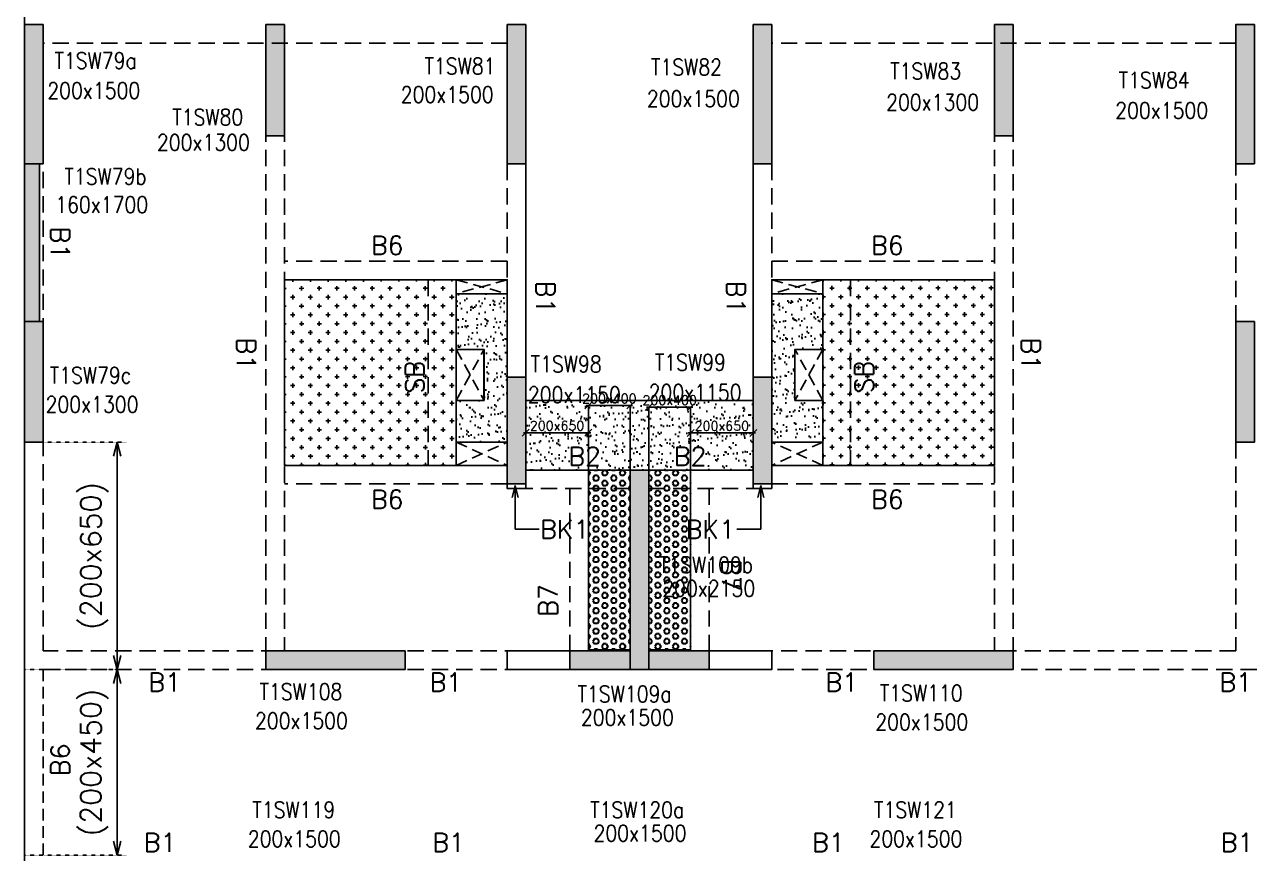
# Model space of a CAD drawing. Header units: millimetres. Extents: x 1078357 to 2594950, y -5122486 to -4636555.
# Drawn here: x 2093635 to 2106885, y -4665841 to -4656909 of the extents above; entities that cross this region are included whole.
import ezdxf

# ---------------------------------------------------------------- set-up
doc = ezdxf.new("R2010")
doc.units = ezdxf.units.MM
doc.header["$PDMODE"] = 35
for name, pattern in [('CONTINOUS', [0]), ('DOT', [0.25, 0, -0.25]), ('HIDDEN', [0.375, 0.25, -0.125]), ('New Retail block$0$CONTINOUS', [0])]:
    doc.linetypes.add(name, pattern=pattern)
doc.layers.get('0').update_dxf_attribs({"lineweight": 0})
doc.layers.get('Defpoints').update_dxf_attribs({"lineweight": 0})
for name, color, linetype, lineweight in [('A-_ANOTDIMA_D-', 6, 'Continuous', 13), ('COL. NO.', 30, 'Continuous', 25), ('COL. SIZE', 7, 'Continuous', 25), ('DIM', 9, 'Continuous', 25), ('HATCH', 8, 'Continuous', 30)]:
    doc.layers.add(name, color=color, linetype=linetype, lineweight=lineweight)
for name, color, linetype in [('B-200x325', 201, 'HIDDEN'), ('DROP SLAB', 8, 'Continuous'), ('EXPANSION JOINT', 10, 'HIDDEN'), ('NON STR. RCC WALL', 6, 'Continuous'), ('S-BEAM', 3, 'HIDDEN'), ('S-BEAM NO.', 6, 'Continuous'), ('S-COLUMN', 1, 'Continuous'), ('S-CUTOUT', 8, 'HIDDEN'), ('S-DIM', 2, 'Continuous'), ('S-SLAB-PROJECTION', 54, 'New Retail block$0$CONTINOUS'), ('SLAB FOLD', 8, 'Continuous')]:
    doc.layers.add(name, color=color, linetype=linetype)
doc.styles.add('Roman', font='romans')
doc.styles.add('ROMANS', font='romans.shx', dxfattribs={"width": 0.85})
doc.dimstyles.new('HARESH', dxfattribs={"dimtxt": 150, "dimasz": 75, "dimexe": 0, "dimexo": 0, "dimgap": 25, "dimtad": 1, "dimdec": 0, "dimdsep": 46, "dimtxsty": 'Roman', "dimblk": 'OBLIQUE', "dimcen": 225, "dimdle": 25, "dimclrd": 2, "dimclre": 2, "dimclrt": 7, "dimadec": 8, "dimazin": 1, "dimtfac": 1, "dimtdec": 0, "dimtmove": 0, "dimatfit": 0, "dimfxl": 1, "dimlwd": -1, "dimlwe": -1, "dimarcsym": 0})
pattern_1 = [(180.03079016, (-1215506.8, 9380796.94), (-95.1987999, -95.3011726), [47.625, -142.875]), (270.03079016, (-1215530.63, 9380820.74), (95.3011726, -95.1987999), [47.625, -142.875])]
pattern_2 = [(180, (2051610.09, -4474904.467), (-7e-15, -54.992613), [31.75, -63.5]), (300, (2051610.09, -4474904.467), (47.625, 27.496307), [31.75, -63.5]), (240, (2051578.34, -4474904.467), (47.625, -27.496307), [31.75, -63.5])]

# ---------------------------------------------------------------- blocks, each defined once
blk = doc.blocks.new('_Open30')
at = {"color": 0, "linetype": 'ByBlock', "lineweight": -2}
for p, q in [((-1, 0.268), (0, 0)), ((0, 0), (-1, -0.268)), ((0, 0), (-1, 0))]:
    blk.add_line(p, q, dxfattribs=at)
blk = doc.blocks.new('*D1590')
at = {"layer": 'Defpoints', "color": 0, "linetype": 'CONTINOUS', "ltscale": 0.5, "transparency": 16777216}
for p in [(2093635, -4661409, 0), (2093635, -4663859, 0), (2094632, -4663859)]:
    blk.add_point(p, dxfattribs=at)
at = {"layer": 'S-DIM', "color": 2, "linetype": 'DOT', "ltscale": 0.5, "transparency": 16777216}
for p, q in [((2093635, -4661409), (2094732, -4661409)), ((2093635, -4663859), (2094732, -4663859))]:
    blk.add_line(p, q, dxfattribs=at)
at = {"layer": 'S-DIM', "color": 2, "linetype": 'CONTINOUS', "ltscale": 0.5, "transparency": 16777216}
blk.add_line((2094632, -4661559), (2094632, -4663709), dxfattribs=at)
at = {"layer": 'S-DIM', "color": 2, "linetype": 'CONTINOUS', "ltscale": 0.5, "transparency": 16777216, "xscale": 150, "yscale": 150, "zscale": 150}
for p, rotation in [((2094632, -4661409), 90), ((2094632, -4663859), 270)]:
    blk.add_blockref('_Open30', p, dxfattribs=dict(at, rotation=rotation))
at = {"layer": 'S-DIM', "color": 7, "linetype": 'CONTINOUS', "ltscale": 0.5, "transparency": 16777216, "insert": (2094386, -4662634), "char_height": 225, "attachment_point": 5, "rotation": 90, "style": 'Roman'}
blk.add_mtext('(200x650)', dxfattribs=at)
blk = doc.blocks.new('*D1592')
at = {"layer": 'Defpoints', "color": 0, "linetype": 'CONTINOUS', "ltscale": 0.5, "transparency": 16777216}
for p in [(2093635, -4663860, 0), (2093635, -4665860, 0), (2094632, -4665860)]:
    blk.add_point(p, dxfattribs=at)
at = {"layer": 'S-DIM', "color": 2, "linetype": 'DOT', "ltscale": 0.5, "transparency": 16777216}
for p, q in [((2093635, -4663860), (2094732, -4663860)), ((2093635, -4665860), (2094732, -4665860))]:
    blk.add_line(p, q, dxfattribs=at)
at = {"layer": 'S-DIM', "color": 2, "linetype": 'CONTINOUS', "ltscale": 0.5, "transparency": 16777216}
blk.add_line((2094632, -4664010), (2094632, -4665710), dxfattribs=at)
at = {"layer": 'S-DIM', "color": 2, "linetype": 'CONTINOUS', "ltscale": 0.5, "transparency": 16777216, "xscale": 150, "yscale": 150, "zscale": 150}
for p, rotation in [((2094632, -4663860), 90), ((2094632, -4665860), 270)]:
    blk.add_blockref('_Open30', p, dxfattribs=dict(at, rotation=rotation))
at = {"layer": 'S-DIM', "color": 7, "linetype": 'CONTINOUS', "ltscale": 0.5, "transparency": 16777216, "insert": (2094386, -4664860), "char_height": 225, "attachment_point": 5, "rotation": 90, "style": 'Roman'}
blk.add_mtext('(200x450)', dxfattribs=at)
blk = doc.blocks.new('_Oblique')
at = {"color": 0, "linetype": 'ByBlock', "lineweight": -2}
blk.add_line((-0.5, -0.5), (0.5, 0.5), dxfattribs=at)
blk = doc.blocks.new('*D1479')
at = {"layer": 'Defpoints', "color": 0, "ltscale": 700, "transparency": 16777216}
for p in [(2099710, -4661014), (2099710, -4661709, 0), (2100160, -4661709, 0)]:
    blk.add_point(p, dxfattribs=at)
at = {"layer": 'DIM', "color": 2, "ltscale": 700, "transparency": 16777216}
for p, q in [((2100185, -4661014), (2099685, -4661014)), ((2099710, -4661709), (2099710, -4661014)), ((2100160, -4661709), (2100160, -4661014))]:
    blk.add_line(p, q, dxfattribs=at)
at = {"layer": 'DIM', "color": 2, "ltscale": 700, "transparency": 16777216, "xscale": 75, "yscale": 75, "zscale": 75, "rotation": 180}
blk.add_blockref('_Oblique', (2099710, -4661014), dxfattribs=at)
at = {"layer": 'DIM', "color": 2, "ltscale": 700, "transparency": 16777216, "xscale": 75, "yscale": 75, "zscale": 75}
blk.add_blockref('_Oblique', (2100160, -4661014), dxfattribs=at)
at = {"layer": 'DIM', "color": 7, "ltscale": 700, "transparency": 16777216, "insert": (2099935, -4660939), "char_height": 150, "attachment_point": 5, "style": 'Roman'}
blk.add_mtext('{\\H0.666667x;200x400}', dxfattribs=at)
blk = doc.blocks.new('*D1480')
at = {"layer": 'Defpoints', "color": 0, "ltscale": 700, "transparency": 16777216}
for p in [(2099035, -4661307), (2099035, -4661709, 0), (2099710, -4661709, 0)]:
    blk.add_point(p, dxfattribs=at)
at = {"layer": 'DIM', "color": 2, "ltscale": 700, "transparency": 16777216}
for p, q in [((2099735, -4661307), (2099010, -4661307)), ((2099035, -4661709), (2099035, -4661307)), ((2099710, -4661709), (2099710, -4661307))]:
    blk.add_line(p, q, dxfattribs=at)
at = {"layer": 'DIM', "color": 2, "ltscale": 700, "transparency": 16777216, "xscale": 75, "yscale": 75, "zscale": 75, "rotation": 180}
blk.add_blockref('_Oblique', (2099035, -4661307), dxfattribs=at)
at = {"layer": 'DIM', "color": 2, "ltscale": 700, "transparency": 16777216, "xscale": 75, "yscale": 75, "zscale": 75}
blk.add_blockref('_Oblique', (2099710, -4661307), dxfattribs=at)
at = {"layer": 'DIM', "color": 7, "ltscale": 700, "transparency": 16777216, "insert": (2099372, -4661232), "char_height": 150, "attachment_point": 5, "style": 'Roman'}
blk.add_mtext('{\\H0.666667x;200x650}', dxfattribs=at)
blk = doc.blocks.new('*D1481')
at = {"layer": 'Defpoints', "color": 0, "ltscale": 700, "transparency": 16777216}
for p in [(2100810, -4661032), (2100360, -4661709, 0), (2100810, -4661709, 0)]:
    blk.add_point(p, dxfattribs=at)
at = {"layer": 'DIM', "color": 2, "ltscale": 700, "transparency": 16777216}
for p, q in [((2100335, -4661032), (2100835, -4661032)), ((2100360, -4661709), (2100360, -4661032)), ((2100810, -4661709), (2100810, -4661032))]:
    blk.add_line(p, q, dxfattribs=at)
at = {"layer": 'DIM', "color": 2, "ltscale": 700, "transparency": 16777216, "xscale": 75, "yscale": 75, "zscale": 75, "rotation": 180}
blk.add_blockref('_Oblique', (2100360, -4661032), dxfattribs=at)
at = {"layer": 'DIM', "color": 2, "ltscale": 700, "transparency": 16777216, "xscale": 75, "yscale": 75, "zscale": 75}
blk.add_blockref('_Oblique', (2100810, -4661032), dxfattribs=at)
at = {"layer": 'DIM', "color": 7, "ltscale": 700, "transparency": 16777216, "insert": (2100585, -4660957), "char_height": 150, "attachment_point": 5, "style": 'Roman'}
blk.add_mtext('{\\H0.666667x;200x400}', dxfattribs=at)
blk = doc.blocks.new('*D1482')
at = {"layer": 'Defpoints', "color": 0, "ltscale": 700, "transparency": 16777216}
for p in [(2101485, -4661309), (2100810, -4661709, 0), (2101485, -4661709, 0)]:
    blk.add_point(p, dxfattribs=at)
at = {"layer": 'DIM', "color": 2, "ltscale": 700, "transparency": 16777216}
for p, q in [((2100785, -4661309), (2101510, -4661309)), ((2100810, -4661709), (2100810, -4661309)), ((2101485, -4661709), (2101485, -4661309))]:
    blk.add_line(p, q, dxfattribs=at)
at = {"layer": 'DIM', "color": 2, "ltscale": 700, "transparency": 16777216, "xscale": 75, "yscale": 75, "zscale": 75, "rotation": 180}
blk.add_blockref('_Oblique', (2100810, -4661309), dxfattribs=at)
at = {"layer": 'DIM', "color": 2, "ltscale": 700, "transparency": 16777216, "xscale": 75, "yscale": 75, "zscale": 75}
blk.add_blockref('_Oblique', (2101485, -4661309), dxfattribs=at)
at = {"layer": 'DIM', "color": 7, "ltscale": 700, "transparency": 16777216, "insert": (2101147, -4661234), "char_height": 150, "attachment_point": 5, "style": 'Roman'}
blk.add_mtext('{\\H0.666667x;200x650}', dxfattribs=at)
blk = doc.blocks.new('G$CD63B60BD')
at = {"layer": 'COL. NO.', "linetype": 'Continuous', "style": 'ROMANS', "width": 0.85}
for s, p in [('T1SW79a', (45047, 15424, 0)), ('T1SW81', (49034, 15366, -320)), ('T1SW82', (51474, 15355, -320)), ('T1SW83', (54051, 15312, -320)), ('T1SW84', (56513, 15214, -320)), ('T1SW80', (46316, 14815, -320)), ('T1SW79b', (45154, 14176, 0)), ('T1SW98', (50178, 12154, -320)), ('T1SW99', (51516, 12173, -320)), ('T1SW79c', (44996, 12034, 0)), ('T1SW109b', (51560, 9991, -320)), ('T1SW108', (47256, 8624, -320)), ('T1SW109a', (50683, 8599, -320)), ('T1SW110', (53940, 8609, -320)), ('T1SW119', (47179, 7351, -320)), ('T1SW120a', (50819, 7351, -320)), ('T1SW121', (53877, 7351, -320))]:
    blk.add_text(s, height=175, dxfattribs=at).set_placement(p)
at = {"layer": 'COL. SIZE', "linetype": 'Continuous', "style": 'ROMANS', "width": 0.85}
for s, p in [('200x1500', (44970, 15101, 0)), ('200x1500', (48778, 15058, -320)), ('200x1500', (51430, 15013, -320)), ('200x1300', (54008, 14975, -320)), ('200x1500', (56476, 14887, -320)), ('200x1300', (46151, 14543, -320)), ('160x1700', (45055, 13872, 0)), ('200x1150', (50148, 11824, -320)), ('200x1150', (51449, 11849, -320)), ('200x1300', (44951, 11720, 0)), ('200x2150', (51596, 9737, -320)), ('200x1500', (47207, 8311, -320)), ('200x1500', (50719, 8346, -320)), ('200x1500', (53891, 8296, -320)), ('200x1500', (47130, 7037, -320)), ('200x1500', (50855, 7098, -320)), ('200x1500', (53828, 7037, -320))]:
    blk.add_text(s, height=175, dxfattribs=at).set_placement(p)

msp = doc.modelspace()

# ---------------------------------------------------------------- hatches: boundary and pattern name
at = {"layer": 'DROP SLAB'}
h = msp.add_hatch(dxfattribs=at)
h.set_pattern_fill('CROSS', color=8, scale=15, angle=0.03079)
h.set_pattern_definition(pattern_1)
h.paths.add_polyline_path([(2098284.9, -4659659.8), (2096434.9, -4659659.8), (2096434.9, -4661659.6), (2098284.9, -4661659.6)])
h = msp.add_hatch(dxfattribs=at)
h.set_pattern_fill('CROSS', color=8, scale=15, angle=179.96921)
h.set_pattern_definition(pattern_1)
h.paths.add_polyline_path([(2102234.9, -4659659.8), (2104084.9, -4659659.8), (2104084.9, -4661659.6), (2102234.9, -4661659.6)])
at = {"layer": 'HATCH'}
h = msp.add_hatch(dxfattribs=at)
h.set_pattern_fill('AR-SAND', color=8, scale=3, angle=0.02985)
h.set_pattern_definition([(37.47015413, (-2933198.83, 18698699.23), (-4.72361136, 146.8264517), [0, -115.824, 0, -129.54, 0, -123.825]), (7.4701541, (-2933198.83, 18698699.23), (134.9689868, 214.9772528), [0, -62.484, 0, -104.394, 0, -40.005]), (327.4701541, (-2933292.55, 18698699.27), (237.2979035, 0.3075449), [0, -38.1, 0, -137.16, 0, -179.07]), (317.4701541, (-2933292.55, 18698699.27), (229.1017424, 66.759465), [0, -19.05, 0, -89.916, 0, -102.87])])
h.paths.add_polyline_path([(2098834.2, -4659809.4), (2098284.2, -4659809.4), (2098284.2, -4660409.4), (2098584.2, -4660409.4), (2098584.2, -4660959.4), (2098284.2, -4660959.3), (2098284.2, -4661409.4), (2098834.2, -4661409.4)])
h = msp.add_hatch(dxfattribs=at)
h.set_pattern_fill('AR-SAND', color=8, scale=3, angle=179.97015)
h.set_pattern_definition([(37.47015413, (-2933198.06, 18698699.15), (-4.72361136, 146.8264517), [0, -115.824, 0, -129.54, 0, -123.825]), (7.4701541, (-2933198.06, 18698699.15), (134.9689868, 214.9772528), [0, -62.484, 0, -104.394, 0, -40.005]), (327.4701541, (-2933291.78, 18698699.2), (237.2979035, 0.3075449), [0, -38.1, 0, -137.16, 0, -179.07]), (317.4701541, (-2933291.78, 18698699.2), (229.1017424, 66.759465), [0, -19.05, 0, -89.916, 0, -102.87])])
h.paths.add_polyline_path([(2101684.9, -4659809.5), (2102234.9, -4659809.5), (2102234.9, -4660409.5), (2101934.9, -4660409.5), (2101934.9, -4660959.5), (2102234.9, -4660959.4), (2102234.9, -4661409.5), (2101684.9, -4661409.5)])
h = msp.add_hatch(dxfattribs=at)
h.set_pattern_fill('AR-SAND', color=8, scale=3, angle=179.97015)
h.set_pattern_definition([(37.4701541, (-1922773.02, 14014629.91), (-4.72361136, 146.8264517), [0, -115.824, 0, -129.54, 0, -123.825]), (7.4701541, (-1922773.02, 14014629.9), (134.9689868, 214.9772528), [0, -62.484, 0, -104.394, 0, -40.005]), (327.4701541, (-1922866.74, 14014629.96), (237.2979035, 0.3075449), [0, -38.1, 0, -137.16, 0, -179.07]), (317.4701541, (-1922866.74, 14014629.96), (229.1017424, 66.759465), [0, -19.05, 0, -89.916, 0, -102.87])])
h.paths.add_polyline_path([(2101484.9, -4660959.4), (2099034.9, -4660959.4), (2099035.2, -4661709.4), (2101485.2, -4661709.4)])
h = msp.add_hatch(dxfattribs=at)
h.set_pattern_fill('AR-SAND', color=8, scale=3, angle=179.97015)
h.set_pattern_definition([(37.4701541, (-1922772.92, 14014629.91), (-4.72361136, 146.8264517), [0, -115.824, 0, -129.54, 0, -123.825]), (7.4701541, (-1922772.92, 14014629.9), (134.9689868, 214.9772528), [0, -62.484, 0, -104.394, 0, -40.005]), (327.4701541, (-1922866.65, 14014629.96), (237.2979035, 0.3075449), [0, -38.1, 0, -137.16, 0, -179.07]), (317.4701541, (-1922866.65, 14014629.96), (229.1017424, 66.759465), [0, -19.05, 0, -89.916, 0, -102.87])])
h.paths.add_polyline_path([(2101485.3, -4661109.4), (2099035.3, -4661109.4), (2099035.3, -4661709.4), (2101485.3, -4661709.4)])
at = {"layer": 'HATCH', "ltscale": 1000}
h = msp.add_hatch(dxfattribs=at)
h.set_pattern_fill('HEX', color=8, scale=10, angle=180)
h.set_pattern_definition(pattern_2)
h.paths.add_polyline_path([(2100160.1, -4663648.9), (2099710.1, -4663648.9), (2099710.1, -4661709.5), (2100160.1, -4661709.5)])
h = msp.add_hatch(dxfattribs=at)
h.set_pattern_fill('HEX', color=8, scale=10, angle=180)
h.set_pattern_definition(pattern_2)
h.paths.add_polyline_path([(2100360.5, -4663648.9), (2100810.5, -4663648.9), (2100810.5, -4661709.5), (2100360.5, -4661709.5)])
at = {"layer": 'S-COLUMN', "lineweight": 25}
h = msp.add_hatch(color=1, dxfattribs=at)
h.dxf.hatch_style = 1
h.paths.add_polyline_path([(2093634.9, -4656909.5), (2093834.9, -4656909.5), (2093834.9, -4658409.5), (2093634.9, -4658409.5)])
h = msp.add_hatch(color=1, dxfattribs=at)
h.dxf.hatch_style = 1
h.paths.add_polyline_path([(2096234.9, -4658109.6), (2096434.9, -4658109.6), (2096434.9, -4656909.5), (2096234.9, -4656909.5)])
h = msp.add_hatch(color=1, dxfattribs=at)
h.dxf.hatch_style = 1
h.paths.add_polyline_path([(2098834.9, -4656909.5), (2099034.9, -4656909.5), (2099034.9, -4658409.5), (2098834.9, -4658409.5)])
at = {"layer": 'S-COLUMN', "lineweight": 25, "extrusion": (1.00316e-06, 1.91639e-11, 1)}
h = msp.add_hatch(color=1, dxfattribs=at)
h.dxf.hatch_style = 1
h.paths.add_polyline_path([(2101684.9, -4656909.5), (2101484.9, -4656909.5), (2101484.9, -4658409.5), (2101684.9, -4658409.5)])
at = {"layer": 'S-COLUMN', "lineweight": 25}
h = msp.add_hatch(color=1, dxfattribs=at)
h.dxf.hatch_style = 1
h.paths.add_polyline_path([(2104084.9, -4658109.6), (2104284.9, -4658109.6), (2104284.9, -4656909.5), (2104084.9, -4656909.5)])
at = {"layer": 'S-COLUMN', "lineweight": 25, "extrusion": (-1.00316e-06, 2.11765e-11, 1)}
h = msp.add_hatch(color=1, dxfattribs=at)
h.dxf.hatch_style = 1
h.paths.add_polyline_path([(2106684.9, -4656909.5), (2106884.9, -4656909.5), (2106884.9, -4658409.5), (2106684.9, -4658409.5)])
at = {"layer": 'S-COLUMN', "lineweight": 25, "extrusion": (1.00316e-06, 1.91639e-11, 1)}
h = msp.add_hatch(color=1, dxfattribs=at)
h.dxf.hatch_style = 1
h.paths.add_polyline_path([(2106884.9, -4656909.5), (2106684.9, -4656909.5), (2106684.9, -4658409.5), (2106884.9, -4658409.5)])
at = {"layer": 'S-COLUMN', "lineweight": 25, "extrusion": (-1.00316e-06, -2.11765e-11, 1)}
h = msp.add_hatch(color=1, dxfattribs=at)
h.dxf.hatch_style = 1
h.paths.add_polyline_path([(2093634.9, -4660109.4), (2093794.9, -4660109.4), (2093794.9, -4658409.3), (2093634.9, -4658409.3)])
at = {"layer": 'S-COLUMN', "lineweight": 25}
h = msp.add_hatch(color=1, dxfattribs=at)
h.dxf.hatch_style = 1
h.paths.add_polyline_path([(2093834.9, -4661409.5), (2093634.9, -4661409.5), (2093634.9, -4660109.5), (2093834.9, -4660109.5)])
at = {"layer": 'S-COLUMN', "lineweight": 25, "extrusion": (-1.00316e-06, 2.11765e-11, 1)}
h = msp.add_hatch(color=1, dxfattribs=at)
h.dxf.hatch_style = 1
h.paths.add_polyline_path([(2106684.9, -4661409.5), (2106884.9, -4661409.5), (2106884.9, -4660109.5), (2106684.9, -4660109.5)])
at = {"layer": 'S-COLUMN', "lineweight": 25, "extrusion": (1.00316e-06, 1.91639e-11, 1)}
h = msp.add_hatch(color=1, dxfattribs=at)
h.dxf.hatch_style = 1
h.paths.add_polyline_path([(2106884.9, -4661409.5), (2106684.9, -4661409.5), (2106684.9, -4660109.5), (2106884.9, -4660109.5)])
at = {"layer": 'S-COLUMN', "lineweight": 25}
h = msp.add_hatch(color=1, dxfattribs=at)
h.dxf.hatch_style = 1
h.paths.add_polyline_path([(2098834.9, -4661859.5), (2099034.9, -4661859.5), (2099034.9, -4660709.5), (2098834.9, -4660709.5)])
at = {"layer": 'S-COLUMN', "lineweight": 25, "extrusion": (1.00316e-06, 1.91639e-11, 1)}
h = msp.add_hatch(color=1, dxfattribs=at)
h.dxf.hatch_style = 1
h.paths.add_polyline_path([(2101684.9, -4661859.5), (2101484.9, -4661859.5), (2101484.9, -4660709.5), (2101684.9, -4660709.5)])
at = {"layer": 'S-COLUMN', "lineweight": 25}
h = msp.add_hatch(color=1, dxfattribs=at)
h.dxf.hatch_style = 1
h.paths.add_polyline_path([(2100159.9, -4663659.5), (2099509.9, -4663659.5), (2099509.9, -4663859.5), (2100359.9, -4663859.5), (2100359.9, -4661709.5), (2100159.9, -4661709.5)])
at = {"layer": 'S-COLUMN', "lineweight": 25, "extrusion": (1.00316e-06, 1.91639e-11, 1)}
h = msp.add_hatch(color=1, dxfattribs=at)
h.dxf.hatch_style = 1
h.paths.add_polyline_path([(2100359.9, -4663659.5), (2101009.9, -4663659.5), (2101009.9, -4663859.5), (2100159.9, -4663859.5), (2100159.9, -4661709.5), (2100359.9, -4661709.5)])
at = {"layer": 'S-COLUMN', "lineweight": 25}
h = msp.add_hatch(color=1, dxfattribs=at)
h.dxf.hatch_style = 1
h.paths.add_polyline_path([(2096234.9, -4663659.5), (2097734.9, -4663659.5), (2097734.9, -4663859.5), (2096234.9, -4663859.5)])
h = msp.add_hatch(color=1, dxfattribs=at)
h.dxf.hatch_style = 1
h.paths.add_polyline_path([(2102784.9, -4663659.5), (2104284.9, -4663659.5), (2104284.9, -4663859.5), (2102784.9, -4663859.5)])

# ---------------------------------------------------------------- linework, layer by layer
at = {"layer": 'DROP SLAB', "color": 3, "linetype": 'CONTINOUS', "ltscale": 500, "elevation": 0}
for points in [[(2098284.9, -4659659.8), (2096434.9, -4659659.8), (2096434.9, -4661659.6), (2098284.9, -4661659.6)], [(2098284.5, -4659659.7), (2098834.5, -4659659.7), (2098834.5, -4659809.5), (2098284.5, -4659809.5)], [(2102234.9, -4659659.7), (2101684.9, -4659659.7), (2101684.9, -4659809.5), (2102234.9, -4659809.5)], [(2102234.9, -4659659.8), (2104084.9, -4659659.8), (2104084.9, -4661659.6), (2102234.9, -4661659.6)], [(2098284.8, -4660409.4), (2098584.8, -4660409.4), (2098584.8, -4660959.4), (2098284.8, -4660959.4)], [(2102234.9, -4660409.5), (2101934.9, -4660409.5), (2101934.9, -4660959.5), (2102234.9, -4660959.5)], [(2098284.9, -4661409.5), (2098834.8, -4661409.5), (2098834.8, -4661659.5), (2098284.9, -4661659.5)], [(2102234.9, -4661409.5), (2101685.1, -4661409.5), (2101685.1, -4661659.5), (2102234.9, -4661659.5)]]:
    msp.add_lwpolyline(points, close=True, dxfattribs=at)
at = {"layer": 'EXPANSION JOINT'}
msp.add_line((2093635.2, -4654169.5, 0), (2093635.2, -4674502, 0), dxfattribs=at)
msp.add_line((2093635.2, -4654169.5, 0), (2093635.2, -4674502, 0), dxfattribs=at)
at = {"layer": 'NON STR. RCC WALL', "elevation": 0}
for points in [[(2098834.9, -4663659.5), (2099509.9, -4663659.5), (2099509.9, -4663859.4), (2098834.9, -4663859.4)], [(2101009.9, -4663659.4), (2101684.9, -4663659.4), (2101684.9, -4663859.4), (2101009.9, -4663859.4)]]:
    msp.add_lwpolyline(points, close=True, dxfattribs=at)
at = {"layer": 'S-BEAM', "linetype": 'HIDDEN', "ltscale": 700}
for p, q in [((2098835.3, -4657109.4, 0), (2093835.3, -4657109.4, 0)), ((2106685.3, -4657109.5, 0), (2101685.3, -4657109.5, 0)), ((2096235.3, -4657209.5, 0), (2096235.3, -4663659.4, 0)), ((2096435.3, -4657209.5, 0), (2096435.3, -4663659.4, 0)), ((2104085.3, -4657209.5, 0), (2104085.3, -4663659.4, 0)), ((2104285.3, -4657209.5, 0), (2104285.3, -4663659.4, 0)), ((2093835.3, -4663659.4, 0), (2093835.3, -4658409.4, 0)), ((2098835.3, -4658409.4, 0), (2098835.3, -4660909.5, 0)), ((2101685.3, -4658409.4, 0), (2101685.3, -4660909.5, 0)), ((2106685.3, -4660109.4, 0), (2106685.3, -4658409.4, 0)), ((2097984.5, -4659659.8, 0), (2097984.5, -4661659.6, 0)), ((2102234.8, -4659659.7, 0), (2102234.8, -4661659.5, 0)), ((2102534.8, -4659659.7, 0), (2102534.8, -4661659.5, 0)), ((2106685.3, -4661409.5, 0), (2106685.3, -4663659.5, 0)), ((2100160.3, -4661909.4, 0), (2099035.3, -4661909.4, 0)), ((2100360.3, -4661909.4, 0), (2101485.3, -4661909.4, 0)), ((2099510.1, -4663659.4, 0), (2093835.3, -4663659.4, 0)), ((2106685.3, -4663659.4, 0), (2101010.1, -4663659.4, 0)), ((2099510.1, -4663859.4, 0), (2093835.3, -4663859.4, 0)), ((2113210.1, -4663859.4, 0), (2101010.1, -4663859.4, 0))]:
    msp.add_line(p, q, dxfattribs=at)
at = {"layer": 'S-BEAM', "linetype": 'CONTINOUS', "ltscale": 700}
for p, q in [((2093635.3, -4663859.5, 0), (2093635.3, -4658409.4, 0)), ((2099035.3, -4658409.4, 0), (2099035.3, -4660909.5, 0)), ((2101485.3, -4658409.4, 0), (2101485.3, -4660909.5, 0)), ((2093635.3, -4660909.5, 0), (2093635.3, -4660909.5, 0)), ((2101485.3, -4661709.4, 0), (2099035.3, -4661709.4, 0))]:
    msp.add_line(p, q, dxfattribs=at)
at = {"layer": 'S-BEAM', "ltscale": 700}
for p, q in [((2098834.9, -4659459.8, 0), (2096434.9, -4659459.8, 0)), ((2101684.9, -4659459.8, 0), (2104084.9, -4659459.8, 0)), ((2093635.3, -4660709.5, 0), (2093635.3, -4660709.5, 0)), ((2098834.7, -4661859.6, 0), (2096434.9, -4661859.6, 0)), ((2099509.8, -4661909.6, 0), (2099509.8, -4663659.6, 0)), ((2101010, -4661909.6, 0), (2101010, -4663659.6, 0)), ((2101685, -4661859.6, 0), (2104084.9, -4661859.6, 0))]:
    msp.add_line(p, q, dxfattribs=at)
at = {"layer": 'S-BEAM', "linetype": 'Continuous', "ltscale": 700}
for p, q in [((2098834.9, -4659659.8, 0), (2096434.9, -4659659.8, 0)), ((2101684.9, -4659659.8, 0), (2104084.9, -4659659.8, 0)), ((2098834.7, -4661659.6, 0), (2096434.9, -4661659.6, 0)), ((2101685, -4661659.6, 0), (2104084.9, -4661659.6, 0)), ((2099709.8, -4661909.6, 0), (2099709.8, -4663648.9, 0)), ((2100810, -4661909.6, 0), (2100810, -4663648.9, 0))]:
    msp.add_line(p, q, dxfattribs=at)
at = {"layer": 'S-BEAM', "linetype": 'ByBlock', "ltscale": 700}
msp.add_line((2098284.5, -4659659.8, 0), (2098284.5, -4661659.6, 0), dxfattribs=at)
at = {"layer": 'S-BEAM', "linetype": 'Continuous', "ltscale": 500}
msp.add_line((2093635.3, -4665859.5, 0), (2093635.3, -4663859.5, 0), dxfattribs=at)
at = {"layer": 'S-BEAM', "linetype": 'HIDDEN', "ltscale": 500}
msp.add_line((2093835.3, -4665859.5, 0), (2093835.3, -4663859.4, 0), dxfattribs=at)
at = {"layer": 'S-BEAM', "linetype": 'Continuous', "ltscale": 700, "elevation": 0}
for points in [[(2099035.4, -4661909.7), (2098835.4, -4661909.7), (2098835.4, -4661859.5), (2099035.4, -4661859.5)], [(2101685.4, -4661909.7), (2101485.3, -4661909.7), (2101485.3, -4661859.5), (2101685.4, -4661859.5)]]:
    msp.add_lwpolyline(points, close=True, dxfattribs=at)
at = {"layer": 'S-COLUMN', "color": 1, "lineweight": 25, "elevation": 0}
for points in [[(2093634.9, -4656909.5), (2093834.9, -4656909.5), (2093834.9, -4658409.5), (2093634.9, -4658409.5)], [(2096234.9, -4656909.5), (2096434.9, -4656909.5), (2096434.9, -4658109.6), (2096234.9, -4658109.6)], [(2098834.9, -4656909.5), (2099034.9, -4656909.5), (2099034.9, -4658409.5), (2098834.9, -4658409.5)], [(2104084.9, -4656909.5), (2104284.9, -4656909.5), (2104284.9, -4658109.6), (2104084.9, -4658109.6)], [(2093834.9, -4661409.5), (2093634.9, -4661409.5), (2093634.9, -4660109.5), (2093834.9, -4660109.5)], [(2098834.9, -4661859.5), (2099034.9, -4661859.5), (2099034.9, -4660709.5), (2098834.9, -4660709.5)], [(2096234.9, -4663659.5), (2097734.9, -4663659.5), (2097734.9, -4663859.5), (2096234.9, -4663859.5)], [(2102784.9, -4663659.5), (2104284.9, -4663659.5), (2104284.9, -4663859.5), (2102784.9, -4663859.5)]]:
    msp.add_lwpolyline(points, close=True, dxfattribs=at)
at = {"layer": 'S-COLUMN', "color": 1, "lineweight": 25, "extrusion": (1.00316e-06, 1.91639e-11, 1), "elevation": 2.1}
for points in [[(2101684.9, -4656909.5), (2101484.9, -4656909.5), (2101484.9, -4658409.5), (2101684.9, -4658409.5)], [(2106884.9, -4656909.5), (2106684.9, -4656909.5), (2106684.9, -4658409.5), (2106884.9, -4658409.5)], [(2106884.9, -4661409.5), (2106684.9, -4661409.5), (2106684.9, -4660109.5), (2106884.9, -4660109.5)], [(2101684.9, -4661859.5), (2101484.9, -4661859.5), (2101484.9, -4660709.5), (2101684.9, -4660709.5)]]:
    msp.add_lwpolyline(points, close=True, dxfattribs=at)
at = {"layer": 'S-COLUMN', "color": 1, "lineweight": 25, "extrusion": (-1.00316e-06, 2.11765e-11, 1), "elevation": -2.1}
for points in [[(2106684.9, -4656909.5), (2106884.9, -4656909.5), (2106884.9, -4658409.5), (2106684.9, -4658409.5)], [(2106684.9, -4661409.5), (2106884.9, -4661409.5), (2106884.9, -4660109.5), (2106684.9, -4660109.5)]]:
    msp.add_lwpolyline(points, close=True, dxfattribs=at)
at = {"layer": 'S-COLUMN', "color": 1, "lineweight": 25, "extrusion": (-1.00316e-06, -2.11765e-11, 1), "elevation": -2.1}
msp.add_lwpolyline([(2093634.9, -4660109.4), (2093794.9, -4660109.4), (2093794.9, -4658409.3), (2093634.9, -4658409.3)], close=True, dxfattribs=at)
at = {"layer": 'S-COLUMN', "color": 1, "lineweight": 25, "elevation": 0}
msp.add_lwpolyline([(2100159.9, -4663659.5), (2099509.9, -4663659.5), (2099509.9, -4663859.5), (2100359.9, -4663859.5), (2100359.9, -4661709.5), (2100159.9, -4661709.5), (2100159.9, -4663659.5)], dxfattribs=at)
at = {"layer": 'S-COLUMN', "color": 1, "lineweight": 25, "extrusion": (1.00316e-06, 1.91639e-11, 1), "elevation": 2.1}
msp.add_lwpolyline([(2100359.9, -4663659.5), (2101009.9, -4663659.5), (2101009.9, -4663859.5), (2100159.9, -4663859.5), (2100159.9, -4661709.5), (2100359.9, -4661709.5), (2100359.9, -4663659.5)], dxfattribs=at)
at = {"layer": 'S-CUTOUT', "ltscale": 500}
for p, q in [((2098834.5, -4659659.5, 0), (2098284.5, -4659809.5, 0)), ((2098285.3, -4659659.7, 0), (2098834.5, -4659809.5, 0)), ((2101684.9, -4659659.5, 0), (2102234.9, -4659809.5, 0)), ((2102234.1, -4659659.7, 0), (2101684.9, -4659809.5, 0)), ((2098284.8, -4660409.4, 0), (2098584.8, -4660959.4, 0)), ((2098284.8, -4660959.4, 0), (2098584.8, -4660409.4, 0)), ((2102235, -4660409.5, 0), (2101934.9, -4660959.5, 0)), ((2102235, -4660959.5, 0), (2101934.9, -4660409.5, 0)), ((2098284.9, -4661409.5, 0), (2098834.8, -4661659.5, 0)), ((2098284.9, -4661659.5, 0), (2098834.9, -4661409.5, 0)), ((2102234.9, -4661659.5, 0), (2101684.9, -4661409.5, 0)), ((2102234.9, -4661409.5, 0), (2101685.1, -4661659.5, 0))]:
    msp.add_line(p, q, dxfattribs=at)
at = {"layer": 'S-SLAB-PROJECTION', "elevation": 0}
msp.add_lwpolyline([(2101484.9, -4660959.4), (2099034.9, -4660959.4), (2099035.2, -4661709.4), (2101485.2, -4661709.4)], close=True, dxfattribs=at)
at = {"layer": 'SLAB FOLD', "color": 8, "ltscale": 1000, "elevation": 0}
for points in [[(2098834.2, -4659809.4), (2098284.2, -4659809.4), (2098284.2, -4660409.4), (2098584.2, -4660409.4), (2098584.2, -4660959.4), (2098284.2, -4660959.3), (2098284.2, -4661409.4), (2098834.2, -4661409.4), (2098834.2, -4659809.4)], [(2101684.9, -4659809.5), (2102234.9, -4659809.5), (2102234.9, -4660409.5), (2101934.9, -4660409.5), (2101934.9, -4660959.5), (2102234.9, -4660959.4), (2102234.9, -4661409.5), (2101684.9, -4661409.5), (2101684.9, -4659809.5)]]:
    msp.add_lwpolyline(points, dxfattribs=at)
for points in [[(2099710, -4663648.9), (2100160, -4663648.9), (2100160, -4661709.5), (2099710, -4661709.5)], [(2100810.3, -4663648.9), (2100360.1, -4663648.9), (2100360.1, -4661709.5), (2100810.3, -4661709.5)]]:
    msp.add_lwpolyline(points, close=True, dxfattribs=at)

# ---------------------------------------------------------------- block references
at = {"layer": 'A-_ANOTDIMA_D-', "color": 2, "ltscale": 700}
msp.add_blockref('G$CD63B60BD', (2048910, -4672809.5, 0), dxfattribs=at)

# ---------------------------------------------------------------- texts
at = {"layer": 'B-200x325', "linetype": 'Continuous', "ltscale": 700, "style": 'ROMANS'}
for rotation, p in [(0.00055, (2097365.4, -4659387.7, -2.7)), (359.99866, (2102754.4, -4659387.7, -2.7)), (0.00055, (2097365.4, -4662124.9, -2.7)), (359.99866, (2102754.4, -4662124.8, -2.7))]:
    msp.add_text('B6', height=200, rotation=rotation, dxfattribs=at).set_placement(p)
at = {"layer": 'S-BEAM NO.', "linetype": 'HIDDEN', "ltscale": 500, "style": 'ROMANS'}
for s, rotation, p in [('B1', 269.99906, (2093918.5, -4659087.8, -2.7)), ('B1', 269.99906, (2099148, -4659671.6, -2.7)), ('B1', 269.99906, (2101199.3, -4659671.6, -2.7)), ('B1', 269.99906, (2095921.5, -4660284.4, -2.7)), ('B1', 269.99906, (2104375.8, -4660284.4, -2.7)), ('B1', 359.99906, (2094967.4, -4664096.6, -2.7)), ('B1', 359.99906, (2097997.4, -4664096.6, -2.7)), ('B1', 359.99906, (2102262.9, -4664096.6, -2.7)), ('B1', 359.99906, (2106507.9, -4664096.6, -2.7)), ('B6', 90, (2094119.2, -4665008.6, -2.7)), ('B1', 0.00094, (2094918.9, -4665822.3, -2.7)), ('B1', 0.00094, (2098026.1, -4665822.3, -2.7)), ('B1', 0.00094, (2102119.2, -4665822.3, -2.7)), ('B1', 0.00094, (2106522.7, -4665822.3, -2.7))]:
    msp.add_text(s, height=200, rotation=rotation, dxfattribs=at).set_placement(p)
at = {"layer": 'S-BEAM NO.', "linetype": 'Continuous', "ltscale": 700, "style": 'ROMANS'}
for s, rotation, p in [('SB', 90.00094, (2097937.7, -4660884.1, -2.7)), ('SB', 90.00094, (2102779.5, -4660883.8, -2.7)), ('BK1', 359.99906, (2099188.5, -4662448.6, -2.7)), ('BK1', 0.00094, (2100756.4, -4662448.6, -2.7)), ('B7', 269.99866, (2101150, -4662669, -2.7)), ('B7', 90.00094, (2099375, -4663289.2, -2.7))]:
    msp.add_text(s, height=200, rotation=rotation, dxfattribs=at).set_placement(p)
at = {"layer": 'S-BEAM NO.', "linetype": 'Continuous', "ltscale": 500, "style": 'ROMANS'}
for p in [(2099493, -4661662.3, -2.7), (2100629.7, -4661662.3, -2.7)]:
    msp.add_text('B2', height=200, dxfattribs=at).set_placement(p)

# ---------------------------------------------------------------- dimensions: what is measured, and where the dimension line sits
at = {"layer": 'DIM', "ltscale": 700}
for base, p1, p2, picture, middle in [((2099709.6, -4661013.9, 0), (2100159.7, -4661709, 0), (2099709.6, -4661709, 0), '*D1479', (2099934.7, -4661013.9, 0)), ((2100809.9, -4661032.2, 0), (2100359.8, -4661709, 0), (2100809.9, -4661708.9, 0), '*D1481', (2100584.8, -4661032.2, 0))]:
    dim = msp.add_linear_dim(base=base, p1=p1, p2=p2, text='{\\H0.666667x;200x400}', dimstyle='HARESH', override={"dimtxsty": 'Roman'}, dxfattribs=at)
    dim.commit()
    dim.dimension.update_dxf_attribs({"geometry": picture, "text_midpoint": middle, "dimtype": 160})
for base, p1, p2, picture, middle in [((2099034.9, -4661306.9, 0), (2099709.6, -4661709, 0), (2099034.9, -4661708.9, 0), '*D1480', (2099372.3, -4661231.9, 0)), ((2101484.8, -4661308.9, 0), (2100809.9, -4661708.9, 0), (2101484.8, -4661708.9, 0), '*D1482', (2101147.3, -4661233.9, 0))]:
    dim = msp.add_linear_dim(base=base, p1=p1, p2=p2, text='{\\H0.666667x;200x650}', dimstyle='HARESH', override={"dimtxsty": 'Roman', "dimtmove": 1}, dxfattribs=at)
    dim.commit()
    dim.dimension.update_dxf_attribs({"geometry": picture, "text_midpoint": middle})
at = {"layer": 'S-DIM', "linetype": 'CONTINOUS', "ltscale": 0.5}
for base, p1, p2, text, picture, middle in [((2094632.4, -4663859.4, 0), (2093635.4, -4661409.4, 0), (2093635.4, -4663859.4, 0), '(200x650)', '*D1590', (2094386, -4662634.4, 0)), ((2094632.4, -4665859.5, 0), (2093635.4, -4663859.5, 0), (2093635.4, -4665859.5, 0), '(200x450)', '*D1592', (2094386, -4664859.5, 0))]:
    dim = msp.add_linear_dim(base=base, p1=p1, p2=p2, angle=90, text=text, dimstyle='HARESH', override={"dimtxt": 225, "dimasz": 150, "dimexe": 100, "dimgap": 75, "dimtxsty": 'Roman', "dimblk1": 'Open30', "dimblk2": 'Open30', "dimsah": 1, "dimdle": 1, "dimfxl": 500, "dimarcsym": 1}, dxfattribs=at)
    dim.commit()
    dim.dimension.update_dxf_attribs({"geometry": picture, "text_midpoint": middle})

# ---------------------------------------------------------------- leaders
at = {"layer": 'S-BEAM NO.', "linetype": 'Continuous', "ltscale": 700}
for points in [[(2098918.9, -4661879.4, 0), (2098918.9, -4662346.4, 0), (2099177.7, -4662346.4, 0)], [(2101568.9, -4661879.4, 0), (2101568.9, -4662346.4, 0), (2101310, -4662346.4, 0)]]:
    msp.add_leader(points, dimstyle='HARESH', override={"dimasz": 125, "dimgap": 25, "dimtad": 0, "dimldrblk": 'Open30'}, dxfattribs=at)

doc.saveas('drawing.dxf')
